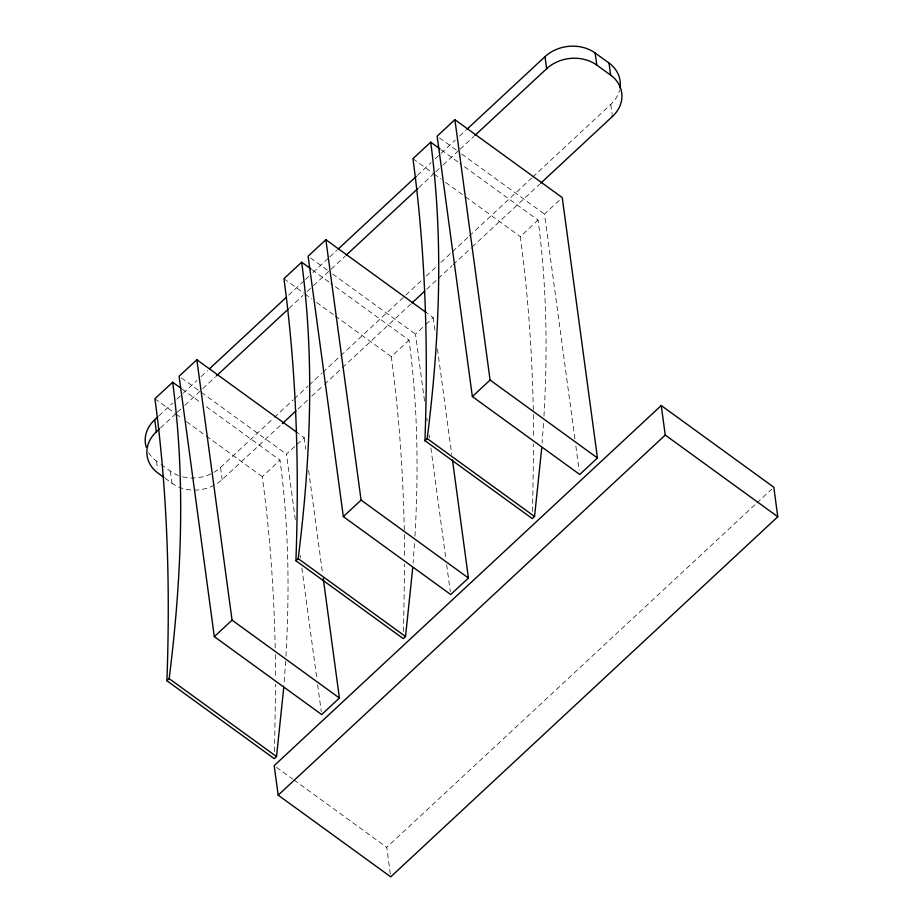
<?xml version="1.0" encoding="UTF-8"?>
<svg xmlns="http://www.w3.org/2000/svg" width="923" height="923" viewBox="0 0 923 923"><rect width="100%" height="100%" fill="white"/><g stroke="black" fill="none" stroke-linecap="round" stroke-linejoin="round"><path stroke-width="0.69" stroke-dasharray="4.62 3.46" d="M274.512 751.576L275.619 684.116M403.524 631.54L404.632 564.08M532.548 511.504L533.656 444.044M285.922 656.218C289.695 590.882 288.761 525.095 280.015 460.162L205.333 405.958M414.946 536.194C418.719 470.845 417.773 405.059 409.039 340.126L330.849 283.384M543.959 416.158C547.731 350.809 546.797 285.022 538.051 220.089L459.873 163.348M285.634 661.076L283.892 685.593M414.496 543.474L413.112 563.088M543.52 423.438L542.124 443.052M158.929 415.823L172.647 403.074M176.858 399.14L182.131 394.236M183.192 393.256L196.899 380.495M201.122 376.572L207.456 370.688M288.668 295.118L304.498 280.396M305.548 279.415L308.709 276.473M312.932 272.55L328.75 257.829M329.811 256.848L337.195 249.983M417.358 175.393L431.076 162.644M435.287 158.71L455.327 140.065M459.55 136.143L465.884 130.258M160.567 427.903L176.385 413.181M177.435 412.2L183.769 406.316M184.819 405.335L201.699 389.633M202.76 388.652L215.417 376.872M289.245 308.178L302.963 295.429M307.186 291.495L312.459 286.591M313.508 285.611L345.156 256.167M418.996 187.473L434.814 172.751M435.864 171.77L442.198 165.886M443.248 164.905L459.077 150.184M460.127 149.203L473.845 136.442M182.719 476.81A35.593 29.236 -7.7 0 0 220.505 467.511L273.254 418.442M274.304 417.461L293.295 399.797M294.345 398.817L308.063 386.056M309.113 385.076L321.769 373.296M322.831 372.315L339.699 356.613M340.76 355.632L421.984 280.073M426.195 276.15L436.752 266.332M440.963 262.409L451.52 252.59M452.57 251.61L468.388 236.888M469.449 235.907L531.683 178.012M532.733 177.031L610.795 104.414A35.593 29.236 -7.7 0 0 619.575 90.004M165.055 478.218L171.978 483.248A35.593 29.236 -7.7 0 0 222.143 479.591L281.215 424.638M298.094 408.935L307.578 400.097M311.801 396.175L323.408 385.376M324.458 384.395L341.337 368.692M342.387 367.712L410.954 303.932M426.772 289.211L437.329 279.392M438.379 278.411L452.097 265.651M453.147 264.67L471.076 247.987M472.138 247.006L539.643 184.208M275.204 647.854C273.969 590.616 269.943 533.413 262.27 476.66L280.015 460.162M295.314 519.614L286.465 454.162L295.856 445.417M296.906 444.448L304.209 437.652L298.371 433.418M404.274 530.067C403.097 472.08 399.059 414.115 391.294 356.636L409.039 340.126M424.522 400.997L415.488 334.126L424.88 325.392M425.918 324.423L433.222 317.616L427.395 313.382M533.286 410.031C532.11 352.044 528.083 294.091 520.307 236.6L538.051 220.089M574.902 438.91L544.501 214.09L561.196 198.56M390.348 874.035L386.737 847.326L755.868 503.9M756.918 502.92L771.686 489.19M439.475 137.873L456.989 150.576M461.65 153.956L544.501 214.09M441.194 149.803L458.696 162.506M412.95 158.675L432.795 173.074M433.96 173.928L440.963 179.004M445.624 182.396L464.304 195.941M465.469 196.795L520.307 236.6M310.463 257.898L327.965 270.601M332.638 273.993L415.488 334.126M312.182 269.828L329.684 282.53M283.938 278.711L303.771 293.11M304.936 293.952L311.939 299.04M316.612 302.432L334.114 315.135M335.28 315.978L391.294 356.636M181.439 377.934L200.118 391.479M201.283 392.333L286.465 454.162M181.993 389.021L200.66 402.566M154.914 398.748L174.759 413.146M175.924 413.989L181.762 418.223M186.423 421.615L205.091 435.16M206.267 436.014L262.27 476.66M148.626 452.593A35.593 29.236 -7.7 0 0 156.495 461.108L159.956 463.623M161.11 464.465L170.34 471.168A35.593 29.236 -7.7 0 0 178.427 475.483M276.508 767.313L292.753 779.104M293.918 779.947L386.737 847.326M610.795 104.414L612.122 114.221M575.86 446.028L579.136 470.211M433.222 317.616L434.952 330.422M437.456 348.929L451.693 454.22M426.83 418.073L427.222 420.923M429.149 435.148L429.53 437.998M430.879 447.955L445.878 558.946M446.651 564.634L450.309 591.666M304.209 437.652L305.744 449.04M308.628 470.384L322.485 572.825M300.125 555.184L300.506 558.034M301.856 567.991L316.866 678.982M317.627 684.67L321.285 711.702M220.505 467.511L222.143 479.591M170.34 471.168L171.978 483.248M156.495 461.108L157.579 469.161M533.379 414.542L533.632 437.214M404.355 534.579L404.609 557.238M275.342 654.615L275.596 677.274"/><path stroke-width="1.38" d="M283.696 688.073L276.519 756.56L274.258 758.66L166.901 680.747C170.363 586.636 167.513 492.132 154.914 398.748L172.659 382.237L180.827 388.168M412.708 568.037L405.532 636.524L403.282 638.624L295.914 560.711C299.375 466.611 296.525 372.096 283.938 278.711L301.671 262.213L311.016 268.985M541.732 448.001L534.555 516.499L532.294 518.599L424.938 440.675C428.387 346.575 425.549 252.06 412.95 158.675L430.695 142.177L440.029 148.949M166.901 680.747L169.163 678.647C181.496 580.463 185.788 480.583 172.659 382.237M295.914 560.711L298.175 558.611C310.52 460.427 314.812 360.547 301.671 262.213M424.938 440.675L427.199 438.575C439.533 340.391 443.825 240.511 430.695 142.177M297.206 432.575L196.853 359.739L179.108 376.238L214.309 636.628L321.677 714.552L339.41 698.042L323.258 578.525M426.218 312.539L325.865 239.703L308.132 256.202L343.333 516.603L450.689 594.516L468.434 578.017L452.466 459.908M454.889 119.667L437.144 136.177L472.357 396.567L579.713 474.48L597.446 457.981L562.245 197.591L454.889 119.667L490.09 380.057L597.446 457.981M146.226 447.124A35.593 29.236 -7.7 0 1 154.706 419.746L157.879 416.804M209.556 368.727L286.557 297.079M338.245 249.002L416.308 176.374M466.934 129.278L544.997 56.649A35.593 29.236 -7.7 0 1 595.15 53.003L609.007 63.052A35.593 29.236 -7.7 0 1 619.979 88.02M163.902 477.376L158.121 473.187A35.593 29.236 -7.7 0 1 156.345 431.837L159.506 428.883M216.467 375.892L288.195 309.159M346.206 255.186L417.934 188.454M474.895 135.462L546.624 68.729A35.593 29.236 -7.7 0 1 596.789 65.083L610.645 75.132A35.593 29.236 -7.7 0 1 612.422 116.494L540.693 183.227M282.265 423.657L295.983 410.897M412.004 302.94L424.672 291.172M214.309 636.628L232.054 620.129L196.853 359.739M343.333 516.603L361.078 500.093L325.865 239.703M472.357 396.567L490.09 380.057M661.249 405.532L274.189 765.629L278.181 795.165L390.729 876.85L777.789 516.753L773.797 487.229L661.249 405.532L665.241 435.068L777.789 516.753M278.181 795.165L665.241 435.068M427.199 438.575L534.555 516.499M361.078 500.093L468.434 578.017M298.175 558.611L405.532 636.524M232.054 620.129L339.41 698.042M169.163 678.647L276.519 756.56M609.007 63.052L610.645 75.132M612.318 115.733L612.422 116.494M595.15 53.003L596.789 65.083M544.997 56.649L546.624 68.729M154.706 419.746L156.345 431.837"/></g></svg>
